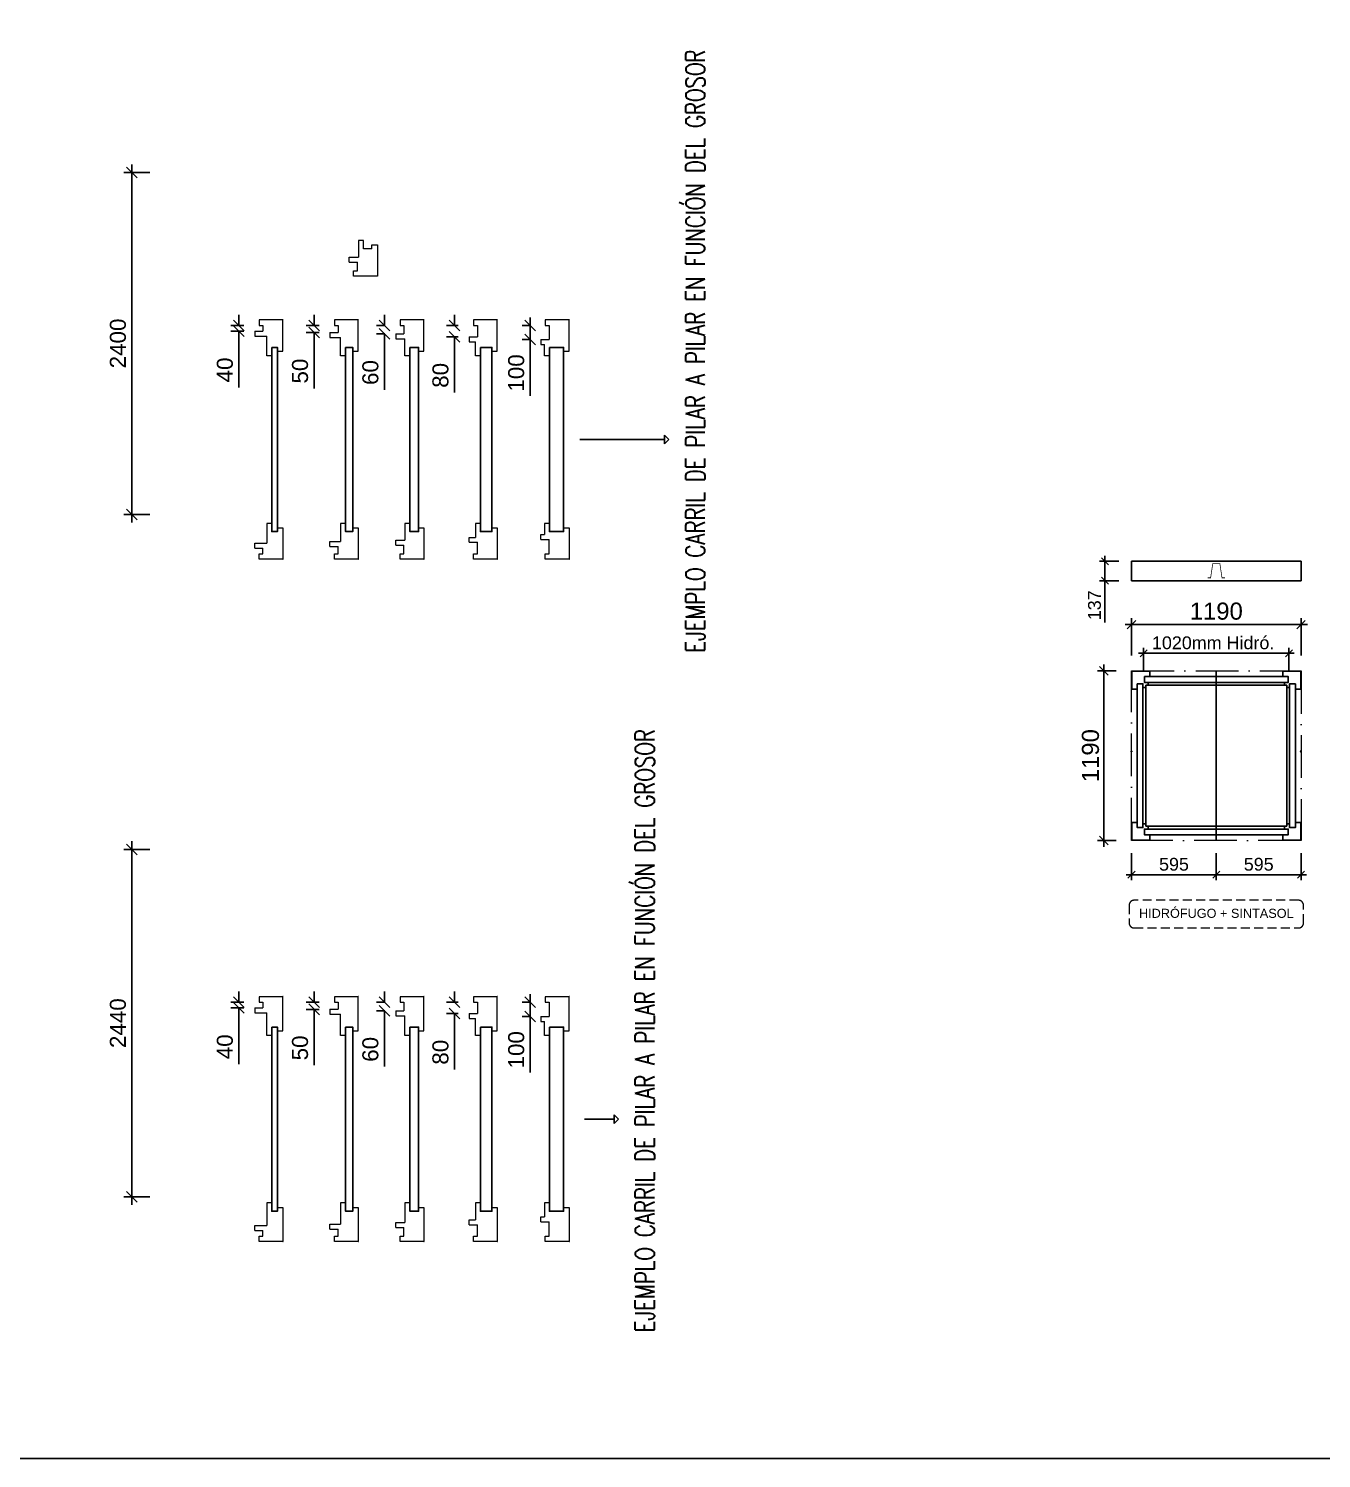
# Model space of a CAD drawing. Header units: millimetres. Extents: x 367645 to 474957, y -134457 to -104992.
# Drawn here: x 384548 to 393627, y -120970 to -110931 of the extents above; entities that cross this region are included whole.
import ezdxf

# ---------------------------------------------------------------- set-up
doc = ezdxf.new("R2010")
doc.units = ezdxf.units.MM
doc.header["$LTSCALE"] = 25
doc.header["$PDMODE"] = 35
doc.header["$PDSIZE"] = 5
for name, pattern in [('ACAD_ISO10W100', [18, 12, -3, 0, -3]), ('TRAZO_Y_PUNTO', [1, 0.5, -0.25, 0, -0.25]), ('TRAZOS2', [0.375, 0.25, -0.125])]:
    doc.linetypes.add(name, pattern=pattern)
for name, color, linetype in [('ALZ-CER-DIB', 8, 'Continuous'), ('CARRIL', 3, 'Continuous'), ('Ejes', 4, 'Continuous'), ('Estructura LF', 8, 'Continuous'), ('PL-CER-DIB', 3, 'Continuous'), ('PL-EST-BA-EJE', 8, 'TRAZO_Y_PUNTO'), ('PL-PIL-DIB', 2, 'Continuous'), ('TEXTO', 2, 'Continuous')]:
    doc.layers.add(name, color=color, linetype=linetype)
for name, color, linetype, lineweight in [('Cotas', 1, 'Continuous', 13), ('PL-LIM-CASETA', 8, 'ACAD_ISO10W100', 9), ('PL-PILARES', 2, 'Continuous', 18)]:
    doc.layers.add(name, color=color, linetype=linetype, lineweight=lineweight)
doc.styles.add('ARIAL', font='arial.ttf')
doc.styles.add('ROMANS', font='romans.shx', dxfattribs={"width": 0.75})
doc.styles.get("Standard").update_dxf_attribs({"font": 'arial.ttf'})
doc.dimstyles.new('PMP-T-50', dxfattribs={"dimscale": 50, "dimtxt": 1.8, "dimasz": 1, "dimexe": 0.75, "dimexo": 1.8, "dimgap": 0.54, "dimtad": 1, "dimdec": 0, "dimzin": 0, "dimdsep": 46, "dimtxsty": 'ROMANS', "dimblk1": 'OBLIQUE', "dimblk2": 'OBLIQUE', "dimsah": 1, "dimcen": 1, "dimdle": 0.75, "dimadec": 0, "dimazin": 0, "dimtfac": 1, "dimtdec": 0, "dimtofl": 0, "dimtmove": 0, "dimatfit": 3, "dimldrblk": 'OBLIQUE', "dimfxl": 1, "dimtolj": 1, "dimtzin": 0, "dimarcsym": 0})
doc.dimstyles.new('PMP-T-60', dxfattribs={"dimscale": 60, "dimtxt": 1.8, "dimasz": 1, "dimexe": 0.75, "dimexo": 1.8, "dimgap": 0.54, "dimtad": 1, "dimdec": 0, "dimzin": 0, "dimdsep": 46, "dimtxsty": 'ROMANS', "dimblk1": 'OBLIQUE', "dimblk2": 'OBLIQUE', "dimsah": 1, "dimcen": 1, "dimdle": 0.75, "dimadec": 0, "dimazin": 0, "dimtfac": 1, "dimtdec": 0, "dimtofl": 0, "dimtmove": 0, "dimatfit": 3, "dimldrblk": 'OBLIQUE', "dimfxl": 1, "dimtolj": 1, "dimtzin": 0, "dimarcsym": 0})
doc.dimstyles.new('PMP-T-75', dxfattribs={"dimscale": 75, "dimtxt": 1.8, "dimasz": 1, "dimexe": 0.75, "dimexo": 1.8, "dimgap": 0.54, "dimtad": 1, "dimdec": 0, "dimzin": 0, "dimdsep": 46, "dimtxsty": 'ROMANS', "dimblk1": 'OBLIQUE', "dimblk2": 'OBLIQUE', "dimsah": 1, "dimcen": 1, "dimdle": 0.75, "dimadec": 0, "dimazin": 0, "dimtfac": 1, "dimtdec": 0, "dimtofl": 0, "dimtmove": 0, "dimatfit": 3, "dimldrblk": 'OBLIQUE', "dimfxl": 1, "dimtolj": 1, "dimtzin": 0, "dimarcsym": 0})

# ---------------------------------------------------------------- blocks, each defined once
blk = doc.blocks.new('_OBLIQUE')
at = {"color": 0, "linetype": 'ByBlock'}
blk.add_line((-0.5, -0.5), (0.5, 0.5), dxfattribs=at)
blk = doc.blocks.new('*D195')
at = {"color": 0, "lineweight": -2, "transparency": 16777216}
for p, q in [((385274, -111886), (385274, -114398)), ((385400, -111942), (385217, -111942)), ((385400, -114342), (385217, -114342))]:
    blk.add_line(p, q, dxfattribs=at)
at = {"layer": 'Defpoints', "color": 0, "transparency": 16777216}
for p in [(385535, -111942), (385274, -114342), (385535, -114342)]:
    blk.add_point(p, dxfattribs=at)
at = {"color": 0, "lineweight": -2, "transparency": 16777216, "xscale": 75, "yscale": 75, "zscale": 75}
for p, rotation in [((385274, -111942), 90), ((385274, -114342), 270)]:
    blk.add_blockref('_OBLIQUE', p, dxfattribs=dict(at, rotation=rotation))
at = {"color": 0, "transparency": 16777216, "insert": (385176, -113142), "char_height": 112.5, "attachment_point": 5, "rotation": 90, "style": 'ARIAL'}
blk.add_mtext('\\A1;2400', dxfattribs=at)
blk = doc.blocks.new('*D196')
at = {"color": 0, "lineweight": -2, "transparency": 16777216}
for p, q in [((385274, -116637), (385274, -119190)), ((385400, -116694), (385217, -116694)), ((385400, -119134), (385217, -119134))]:
    blk.add_line(p, q, dxfattribs=at)
at = {"layer": 'Defpoints', "color": 0, "transparency": 16777216}
for p in [(385535, -116694), (385274, -119134), (385535, -119134)]:
    blk.add_point(p, dxfattribs=at)
at = {"color": 0, "lineweight": -2, "transparency": 16777216, "xscale": 75, "yscale": 75, "zscale": 75}
for p, rotation in [((385274, -116694), 90), ((385274, -119134), 270)]:
    blk.add_blockref('_OBLIQUE', p, dxfattribs=dict(at, rotation=rotation))
at = {"color": 0, "transparency": 16777216, "insert": (385176, -117914), "char_height": 112.5, "attachment_point": 5, "rotation": 90, "style": 'ARIAL'}
blk.add_mtext('\\A1;2440', dxfattribs=at)
blk = doc.blocks.new('PL - pilar 2400')
at = {"layer": 'PL-PILARES'}
for p, q in [((0, 0), (-2, 0)), ((-200, -80), (-142, -80)), ((-200, -80), (-200, -115)), ((-169, -2), (-169, -40)), ((-2, -2), (-169, -2)), ((-169, -40), (-142, -40)), ((-142, -40), (-142, -80)), ((-2, -222), (-2, -2)), ((-200, -115), (-115, -115)), ((-115, -253), (-115, -115)), ((-40, -195), (-80, -195)), ((-80, -195), (-80, -253)), ((-40, -195), (-40, -222)), ((-80, -253), (-115, -253))]:
    blk.add_line(p, q, dxfattribs=at)
blk.add_lwpolyline([(-40, -222), (-2, -222)], dxfattribs=at)
blk = doc.blocks.new('PL - pilar 2440')
at = {"layer": 'PL-PILARES'}
for p, q in [((0, 0), (-2, 0)), ((-200, -80), (-142, -80)), ((-200, -80), (-200, -115)), ((-169, -2), (-169, -40)), ((-2, -2), (-169, -2)), ((-169, -40), (-142, -40)), ((-142, -40), (-142, -80)), ((-2, -242), (-2, -2)), ((-200, -115), (-115, -115)), ((-115, -273), (-115, -115)), ((-80, -273), (-115, -273)), ((-40, -215), (-80, -215)), ((-80, -215), (-80, -273)), ((-40, -215), (-40, -242))]:
    blk.add_line(p, q, dxfattribs=at)
blk.add_lwpolyline([(-40, -242), (-2, -242)], dxfattribs=at)
blk = doc.blocks.new('*D197')
at = {"color": 0, "lineweight": -2, "transparency": 16777216}
for p, q in [((386025, -117767), (386025, -117692)), ((386059, -117767), (385968, -117767)), ((386059, -117807), (385968, -117807)), ((386025, -117807), (386025, -118203))]:
    blk.add_line(p, q, dxfattribs=at)
at = {"layer": 'Defpoints', "color": 0, "transparency": 16777216}
for p in [(386025, -117807), (386194, -117767), (386194, -117807)]:
    blk.add_point(p, dxfattribs=at)
at = {"color": 0, "lineweight": -2, "transparency": 16777216, "xscale": 75, "yscale": 75, "zscale": 75}
for p, rotation in [((386025, -117767), 270), ((386025, -117807), 90)]:
    blk.add_blockref('_OBLIQUE', p, dxfattribs=dict(at, rotation=rotation))
at = {"color": 0, "transparency": 16777216, "insert": (385927, -118080), "char_height": 112.5, "attachment_point": 5, "rotation": 90, "style": 'ARIAL'}
blk.add_mtext('\\A1;40', dxfattribs=at)
blk = doc.blocks.new('*D198')
at = {"color": 0, "lineweight": -2, "transparency": 16777216}
for p, q in [((387047, -117767), (387047, -117692)), ((387050, -117767), (386991, -117767)), ((387050, -117827), (386991, -117827)), ((387047, -117827), (387047, -118219))]:
    blk.add_line(p, q, dxfattribs=at)
at = {"layer": 'Defpoints', "color": 0, "transparency": 16777216}
for p in [(387047, -117827), (387185, -117767), (387185, -117827)]:
    blk.add_point(p, dxfattribs=at)
at = {"color": 0, "lineweight": -2, "transparency": 16777216, "xscale": 75, "yscale": 75, "zscale": 75}
for p, rotation in [((387047, -117767), 270), ((387047, -117827), 90)]:
    blk.add_blockref('_OBLIQUE', p, dxfattribs=dict(at, rotation=rotation))
at = {"color": 0, "transparency": 16777216, "insert": (386949, -118098), "char_height": 112.5, "attachment_point": 5, "rotation": 90, "style": 'ARIAL'}
blk.add_mtext('\\A1;60', dxfattribs=at)
blk = doc.blocks.new('*D199')
at = {"color": 0, "lineweight": -2, "transparency": 16777216}
for p, q in [((387539, -117767), (387539, -117692)), ((387565, -117767), (387483, -117767)), ((387565, -117847), (387483, -117847)), ((387539, -117847), (387539, -118239))]:
    blk.add_line(p, q, dxfattribs=at)
at = {"layer": 'Defpoints', "color": 0, "transparency": 16777216}
for p in [(387539, -117847), (387700, -117767), (387700, -117847)]:
    blk.add_point(p, dxfattribs=at)
at = {"color": 0, "lineweight": -2, "transparency": 16777216, "xscale": 75, "yscale": 75, "zscale": 75}
for p, rotation in [((387539, -117767), 270), ((387539, -117847), 90)]:
    blk.add_blockref('_OBLIQUE', p, dxfattribs=dict(at, rotation=rotation))
at = {"color": 0, "transparency": 16777216, "insert": (387441, -118118), "char_height": 112.5, "attachment_point": 5, "rotation": 90, "style": 'ARIAL'}
blk.add_mtext('\\A1;80', dxfattribs=at)
blk = doc.blocks.new('*D200')
at = {"color": 0, "lineweight": -2, "transparency": 16777216}
for p, q in [((388071, -117710), (388071, -117867)), ((388069, -117767), (388014, -117767)), ((388069, -117867), (388014, -117867)), ((388071, -117867), (388071, -118260))]:
    blk.add_line(p, q, dxfattribs=at)
at = {"layer": 'Defpoints', "color": 0, "transparency": 16777216}
for p in [(388204, -117767), (388071, -117867), (388204, -117867)]:
    blk.add_point(p, dxfattribs=at)
at = {"color": 0, "lineweight": -2, "transparency": 16777216, "xscale": 75, "yscale": 75, "zscale": 75}
for p, rotation in [((388071, -117767), 90), ((388071, -117867), 270)]:
    blk.add_blockref('_OBLIQUE', p, dxfattribs=dict(at, rotation=rotation))
at = {"color": 0, "transparency": 16777216, "insert": (387973, -118101), "char_height": 112.5, "attachment_point": 5, "rotation": 90, "style": 'ARIAL'}
blk.add_mtext('\\A1;100', dxfattribs=at)
blk = doc.blocks.new('*D201')
at = {"color": 0, "lineweight": -2, "transparency": 16777216}
for p, q in [((386059, -113015), (385968, -113015)), ((386025, -113015), (386025, -112940)), ((386059, -113055), (385968, -113055)), ((386025, -113055), (386025, -113451))]:
    blk.add_line(p, q, dxfattribs=at)
at = {"layer": 'Defpoints', "color": 0, "transparency": 16777216}
for p in [(386194, -113015), (386025, -113055), (386194, -113055)]:
    blk.add_point(p, dxfattribs=at)
at = {"color": 0, "lineweight": -2, "transparency": 16777216, "xscale": 75, "yscale": 75, "zscale": 75}
for p, rotation in [((386025, -113015), 270), ((386025, -113055), 90)]:
    blk.add_blockref('_OBLIQUE', p, dxfattribs=dict(at, rotation=rotation))
at = {"color": 0, "transparency": 16777216, "insert": (385927, -113328), "char_height": 112.5, "attachment_point": 5, "rotation": 90, "style": 'ARIAL'}
blk.add_mtext('\\A1;40', dxfattribs=at)
blk = doc.blocks.new('*D202')
at = {"color": 0, "lineweight": -2, "transparency": 16777216}
for p, q in [((387050, -113015), (386991, -113015)), ((387047, -113015), (387047, -112940)), ((387050, -113075), (386991, -113075)), ((387047, -113075), (387047, -113468))]:
    blk.add_line(p, q, dxfattribs=at)
at = {"layer": 'Defpoints', "color": 0, "transparency": 16777216}
for p in [(387185, -113015), (387047, -113075), (387185, -113075)]:
    blk.add_point(p, dxfattribs=at)
at = {"color": 0, "lineweight": -2, "transparency": 16777216, "xscale": 75, "yscale": 75, "zscale": 75}
for p, rotation in [((387047, -113015), 270), ((387047, -113075), 90)]:
    blk.add_blockref('_OBLIQUE', p, dxfattribs=dict(at, rotation=rotation))
at = {"color": 0, "transparency": 16777216, "insert": (386949, -113346), "char_height": 112.5, "attachment_point": 5, "rotation": 90, "style": 'ARIAL'}
blk.add_mtext('\\A1;60', dxfattribs=at)
blk = doc.blocks.new('*D203')
at = {"color": 0, "lineweight": -2, "transparency": 16777216}
for p, q in [((387565, -113015), (387483, -113015)), ((387539, -113015), (387539, -112940)), ((387565, -113095), (387483, -113095)), ((387539, -113095), (387539, -113487))]:
    blk.add_line(p, q, dxfattribs=at)
at = {"layer": 'Defpoints', "color": 0, "transparency": 16777216}
for p in [(387700, -113015), (387539, -113095), (387700, -113095)]:
    blk.add_point(p, dxfattribs=at)
at = {"color": 0, "lineweight": -2, "transparency": 16777216, "xscale": 75, "yscale": 75, "zscale": 75}
for p, rotation in [((387539, -113015), 270), ((387539, -113095), 90)]:
    blk.add_blockref('_OBLIQUE', p, dxfattribs=dict(at, rotation=rotation))
at = {"color": 0, "transparency": 16777216, "insert": (387441, -113366), "char_height": 112.5, "attachment_point": 5, "rotation": 90, "style": 'ARIAL'}
blk.add_mtext('\\A1;80', dxfattribs=at)
blk = doc.blocks.new('*D204')
at = {"color": 0, "lineweight": -2, "transparency": 16777216}
for p, q in [((388069, -113015), (388014, -113015)), ((388071, -112959), (388071, -113115)), ((388069, -113115), (388014, -113115)), ((388071, -113115), (388071, -113509))]:
    blk.add_line(p, q, dxfattribs=at)
at = {"layer": 'Defpoints', "color": 0, "transparency": 16777216}
for p in [(388204, -113015), (388071, -113115), (388204, -113115)]:
    blk.add_point(p, dxfattribs=at)
at = {"color": 0, "lineweight": -2, "transparency": 16777216, "xscale": 75, "yscale": 75, "zscale": 75}
for p, rotation in [((388071, -113015), 90), ((388071, -113115), 270)]:
    blk.add_blockref('_OBLIQUE', p, dxfattribs=dict(at, rotation=rotation))
at = {"color": 0, "transparency": 16777216, "insert": (387973, -113349), "char_height": 112.5, "attachment_point": 5, "rotation": 90, "style": 'ARIAL'}
blk.add_mtext('\\A1;100', dxfattribs=at)
blk = doc.blocks.new('PILAR PANEL 60 ANCHO 2400')
at = {"layer": 'PL-PILARES'}
for p, q in [((0, 0), (-2, 0)), ((-200, -100), (-142, -100)), ((-200, -100), (-200, -135)), ((-169, -2), (-169, -40)), ((-2, -2), (-169, -2)), ((-169, -40), (-142, -40)), ((-142, -40), (-142, -100)), ((-2, -222), (-2, -2)), ((-200, -135), (-135, -135)), ((-135, -253), (-135, -135)), ((-40, -195), (-100, -195)), ((-100, -195), (-100, -253)), ((-40, -195), (-40, -222)), ((-100, -253), (-135, -253))]:
    blk.add_line(p, q, dxfattribs=at)
blk.add_lwpolyline([(-40, -222), (-2, -222)], dxfattribs=at)
blk = doc.blocks.new('PILAR PANEL 100 ANCHO 2400')
at = {"layer": 'PL-PILARES'}
for p, q in [((0, 0), (-2, 0)), ((-169, -2), (-169, -40)), ((-2, -2), (-169, -2)), ((-169, -40), (-142, -40)), ((-142, -40), (-142, -140)), ((-2, -222), (-2, -2)), ((-200, -140), (-142, -140)), ((-200, -140), (-200, -175)), ((-200, -175), (-175, -175)), ((-175, -253), (-175, -175)), ((-40, -195), (-140, -195)), ((-140, -195), (-140, -253)), ((-40, -195), (-40, -222)), ((-140, -253), (-175, -253))]:
    blk.add_line(p, q, dxfattribs=at)
blk.add_lwpolyline([(-40, -222), (-2, -222)], dxfattribs=at)
blk = doc.blocks.new('PILAR PANEL 80 ANCHO 2400')
at = {"layer": 'PL-PILARES'}
for p, q in [((0, 0), (-2, 0)), ((-169, -2), (-169, -40)), ((-2, -2), (-169, -2)), ((-169, -40), (-142, -40)), ((-142, -40), (-142, -120)), ((-2, -222), (-2, -2)), ((-200, -120), (-142, -120)), ((-200, -120), (-200, -155)), ((-200, -155), (-155, -155)), ((-155, -253), (-155, -155)), ((-40, -195), (-120, -195)), ((-120, -195), (-120, -253)), ((-40, -195), (-40, -222)), ((-120, -253), (-155, -253))]:
    blk.add_line(p, q, dxfattribs=at)
blk.add_lwpolyline([(-40, -222), (-2, -222)], dxfattribs=at)
blk = doc.blocks.new('PILAR PANEL 60 ANCHO 2440')
at = {"layer": 'PL-PILARES'}
for p, q in [((0, 0), (-2, 0)), ((-200, -100), (-142, -100)), ((-200, -100), (-200, -135)), ((-169, -2), (-169, -40)), ((-2, -2), (-169, -2)), ((-169, -40), (-142, -40)), ((-142, -40), (-142, -100)), ((-2, -242), (-2, -2)), ((-200, -135), (-135, -135)), ((-135, -273), (-135, -135)), ((-100, -273), (-135, -273)), ((-40, -215), (-100, -215)), ((-100, -215), (-100, -273)), ((-40, -215), (-40, -242))]:
    blk.add_line(p, q, dxfattribs=at)
blk.add_lwpolyline([(-40, -242), (-2, -242)], dxfattribs=at)
blk = doc.blocks.new('PILAR PANEL 80 ANCHO 2440')
at = {"layer": 'PL-PILARES'}
for p, q in [((0, 0), (-2, 0)), ((-169, -2), (-169, -40)), ((-2, -2), (-169, -2)), ((-169, -40), (-142, -40)), ((-142, -40), (-142, -120)), ((-2, -242), (-2, -2)), ((-200, -120), (-142, -120)), ((-200, -120), (-200, -155)), ((-200, -155), (-155, -155)), ((-155, -273), (-155, -155)), ((-120, -273), (-155, -273)), ((-40, -215), (-120, -215)), ((-120, -215), (-120, -273)), ((-40, -215), (-40, -242))]:
    blk.add_line(p, q, dxfattribs=at)
blk.add_lwpolyline([(-40, -242), (-2, -242)], dxfattribs=at)
blk = doc.blocks.new('PILAR PANEL 100 ANCHO 2440')
at = {"layer": 'PL-PILARES'}
for p, q in [((0, 0), (-2, 0)), ((-169, -2), (-169, -40)), ((-2, -2), (-169, -2)), ((-169, -40), (-142, -40)), ((-142, -40), (-142, -140)), ((-2, -242), (-2, -2)), ((-200, -140), (-142, -140)), ((-200, -140), (-200, -175)), ((-200, -175), (-175, -175)), ((-175, -273), (-175, -175)), ((-140, -273), (-175, -273)), ((-40, -215), (-140, -215)), ((-140, -215), (-140, -273)), ((-40, -215), (-40, -242))]:
    blk.add_line(p, q, dxfattribs=at)
blk.add_lwpolyline([(-40, -242), (-2, -242)], dxfattribs=at)
blk = doc.blocks.new('*D249')
at = {"color": 0, "lineweight": -2, "transparency": 16777216}
for p, q in [((386553, -117767), (386553, -117692)), ((386588, -117767), (386497, -117767)), ((386588, -117817), (386497, -117817)), ((386553, -117817), (386553, -118208))]:
    blk.add_line(p, q, dxfattribs=at)
at = {"layer": 'Defpoints', "color": 0, "transparency": 16777216}
for p in [(386553, -117817), (386723, -117767), (386723, -117817)]:
    blk.add_point(p, dxfattribs=at)
at = {"color": 0, "lineweight": -2, "transparency": 16777216, "xscale": 75, "yscale": 75, "zscale": 75}
for p, rotation in [((386553, -117767), 270), ((386553, -117817), 90)]:
    blk.add_blockref('_OBLIQUE', p, dxfattribs=dict(at, rotation=rotation))
at = {"color": 0, "transparency": 16777216, "insert": (386455, -118088), "char_height": 112.5, "attachment_point": 5, "rotation": 90, "style": 'ARIAL'}
blk.add_mtext('\\A1;50', dxfattribs=at)
blk = doc.blocks.new('*D250')
at = {"color": 0, "lineweight": -2, "transparency": 16777216}
for p, q in [((386588, -113015), (386497, -113015)), ((386553, -113015), (386553, -112940)), ((386588, -113065), (386497, -113065)), ((386553, -113065), (386553, -113457))]:
    blk.add_line(p, q, dxfattribs=at)
at = {"layer": 'Defpoints', "color": 0, "transparency": 16777216}
for p in [(386723, -113015), (386553, -113065), (386723, -113065)]:
    blk.add_point(p, dxfattribs=at)
at = {"color": 0, "lineweight": -2, "transparency": 16777216, "xscale": 75, "yscale": 75, "zscale": 75}
for p, rotation in [((386553, -113015), 270), ((386553, -113065), 90)]:
    blk.add_blockref('_OBLIQUE', p, dxfattribs=dict(at, rotation=rotation))
at = {"color": 0, "transparency": 16777216, "insert": (386455, -113336), "char_height": 112.5, "attachment_point": 5, "rotation": 90, "style": 'ARIAL'}
blk.add_mtext('\\A1;50', dxfattribs=at)
blk = doc.blocks.new('PILAR PANEL 50 ANCHO 2400')
at = {"layer": 'PL-PILARES'}
for p, q in [((0, 0), (-2, 0)), ((-200, -90), (-142, -90)), ((-200, -90), (-200, -125)), ((-169, -2), (-169, -40)), ((-2, -2), (-169, -2)), ((-169, -40), (-142, -40)), ((-142, -40), (-142, -90)), ((-2, -222), (-2, -2)), ((-200, -125), (-125, -125)), ((-125, -253), (-125, -125)), ((-40, -195), (-90, -195)), ((-90, -195), (-90, -253)), ((-40, -195), (-40, -222)), ((-90, -253), (-125, -253))]:
    blk.add_line(p, q, dxfattribs=at)
blk.add_lwpolyline([(-40, -222), (-2, -222)], dxfattribs=at)
blk = doc.blocks.new('PILAR PANEL 50 ANCHO 2440')
at = {"layer": 'PL-PILARES'}
for p, q in [((0, 0), (-2, 0)), ((-200, -90), (-142, -90)), ((-200, -90), (-200, -125)), ((-169, -2), (-169, -40)), ((-2, -2), (-169, -2)), ((-169, -40), (-142, -40)), ((-142, -40), (-142, -90)), ((-2, -242), (-2, -2)), ((-200, -125), (-125, -125)), ((-125, -273), (-125, -125)), ((-90, -273), (-125, -273)), ((-40, -215), (-90, -215)), ((-90, -215), (-90, -273)), ((-40, -215), (-40, -242))]:
    blk.add_line(p, q, dxfattribs=at)
blk.add_lwpolyline([(-40, -242), (-2, -242)], dxfattribs=at)
blk = doc.blocks.new('*D367')
at = {"layer": 'Cotas', "color": 0, "lineweight": -2, "transparency": 16777216}
for p, q in [((392342, -115317), (393437, -115317)), ((392379, -115441), (392379, -115279)), ((393399, -115441), (393399, -115279))]:
    blk.add_line(p, q, dxfattribs=at)
at = {"layer": 'Defpoints', "color": 0, "transparency": 16777216}
for p in [(393399, -115317), (392379, -115531, 14395), (393399, -115531, 14395)]:
    blk.add_point(p, dxfattribs=at)
at = {"layer": 'Cotas', "color": 0, "lineweight": -2, "transparency": 16777216, "xscale": 50, "yscale": 50, "zscale": 50, "rotation": 180}
blk.add_blockref('_OBLIQUE', (392379, -115317), dxfattribs=at)
at = {"layer": 'Cotas', "color": 0, "lineweight": -2, "transparency": 16777216, "xscale": 50, "yscale": 50, "zscale": 50}
blk.add_blockref('_OBLIQUE', (393399, -115317), dxfattribs=at)
at = {"layer": 'Cotas', "color": 0, "transparency": 16777216, "insert": (392867, -115244), "char_height": 90, "attachment_point": 5, "style": 'ARIAL'}
blk.add_mtext('\\A1;1020mm Hidró.', dxfattribs=at)
blk = doc.blocks.new('*D368')
at = {"layer": 'Cotas', "color": 0, "lineweight": -2, "transparency": 16777216}
for p, q in [((392294, -116721), (392294, -116910)), ((392889, -116721), (392889, -116910)), ((392257, -116872), (392927, -116872))]:
    blk.add_line(p, q, dxfattribs=at)
at = {"layer": 'Defpoints', "color": 0, "transparency": 16777216}
for p in [(392294, -116631, 14395), (392889, -116631, 14395), (392889, -116872)]:
    blk.add_point(p, dxfattribs=at)
at = {"layer": 'Cotas', "color": 0, "lineweight": -2, "transparency": 16777216, "xscale": 50, "yscale": 50, "zscale": 50, "rotation": 180}
blk.add_blockref('_OBLIQUE', (392294, -116872), dxfattribs=at)
at = {"layer": 'Cotas', "color": 0, "lineweight": -2, "transparency": 16777216, "xscale": 50, "yscale": 50, "zscale": 50}
blk.add_blockref('_OBLIQUE', (392889, -116872), dxfattribs=at)
at = {"layer": 'Cotas', "color": 0, "transparency": 16777216, "insert": (392592, -116799), "char_height": 90, "attachment_point": 5, "style": 'ARIAL'}
blk.add_mtext('\\A1;595', dxfattribs=at)
blk = doc.blocks.new('*D369')
at = {"layer": 'Cotas', "color": 0, "lineweight": -2, "transparency": 16777216}
for p, q in [((392889, -116721), (392889, -116910)), ((393484, -116721), (393484, -116910)), ((392852, -116872), (393522, -116872))]:
    blk.add_line(p, q, dxfattribs=at)
at = {"layer": 'Defpoints', "color": 0, "transparency": 16777216}
for p in [(392889, -116631, 14395), (393484, -116631, 14395), (393484, -116872)]:
    blk.add_point(p, dxfattribs=at)
at = {"layer": 'Cotas', "color": 0, "lineweight": -2, "transparency": 16777216, "xscale": 50, "yscale": 50, "zscale": 50, "rotation": 180}
blk.add_blockref('_OBLIQUE', (392889, -116872), dxfattribs=at)
at = {"layer": 'Cotas', "color": 0, "lineweight": -2, "transparency": 16777216, "xscale": 50, "yscale": 50, "zscale": 50}
blk.add_blockref('_OBLIQUE', (393484, -116872), dxfattribs=at)
at = {"layer": 'Cotas', "color": 0, "transparency": 16777216, "insert": (393187, -116799), "char_height": 90, "attachment_point": 5, "style": 'ARIAL'}
blk.add_mtext('\\A1;595', dxfattribs=at)
blk = doc.blocks.new('*D370')
at = {"layer": 'Cotas', "color": 0, "lineweight": -2, "transparency": 16777216}
for p, q in [((392107, -114633), (392107, -114808)), ((392204, -114671), (392070, -114671)), ((392204, -114808), (392070, -114808)), ((392107, -114808), (392107, -115102))]:
    blk.add_line(p, q, dxfattribs=at)
at = {"layer": 'Defpoints', "color": 0, "transparency": 16777216}
for p in [(392294, -114671, 0), (392107, -114808), (392294, -114808, 0)]:
    blk.add_point(p, dxfattribs=at)
at = {"layer": 'Cotas', "color": 0, "lineweight": -2, "transparency": 16777216, "xscale": 50, "yscale": 50, "zscale": 50}
for p, rotation in [((392107, -114671), 90), ((392107, -114808), 270)]:
    blk.add_blockref('_OBLIQUE', p, dxfattribs=dict(at, rotation=rotation))
at = {"layer": 'Cotas', "color": 0, "transparency": 16777216, "insert": (392034, -114980), "char_height": 90, "attachment_point": 5, "rotation": 90, "style": 'ARIAL'}
blk.add_mtext('\\A1;137', dxfattribs=at)
blk = doc.blocks.new('*D371')
at = {"layer": 'Cotas', "color": 0, "lineweight": -2, "transparency": 16777216}
for p, q in [((392249, -115116), (393529, -115116)), ((392294, -115333), (392294, -115071)), ((393484, -115333), (393484, -115071))]:
    blk.add_line(p, q, dxfattribs=at)
at = {"layer": 'Defpoints', "color": 0, "transparency": 16777216}
for p in [(393484, -115116), (392294, -115441, 0), (393484, -115441, 0)]:
    blk.add_point(p, dxfattribs=at)
at = {"layer": 'Cotas', "color": 0, "lineweight": -2, "transparency": 16777216, "xscale": 60, "yscale": 60, "zscale": 60, "rotation": 180}
blk.add_blockref('_OBLIQUE', (392294, -115116), dxfattribs=at)
at = {"layer": 'Cotas', "color": 0, "lineweight": -2, "transparency": 16777216, "xscale": 60, "yscale": 60, "zscale": 60}
blk.add_blockref('_OBLIQUE', (393484, -115116), dxfattribs=at)
at = {"layer": 'Cotas', "color": 0, "transparency": 16777216, "insert": (392889, -115022), "char_height": 120, "attachment_point": 5, "style": 'ARIAL'}
blk.add_mtext('\\A1;1190', dxfattribs=at)
blk = doc.blocks.new('*D372')
at = {"layer": 'Cotas', "color": 0, "lineweight": -2, "transparency": 16777216}
for p, q in [((392186, -115441), (392055, -115441)), ((392100, -116676), (392100, -115396)), ((392186, -116631), (392055, -116631))]:
    blk.add_line(p, q, dxfattribs=at)
at = {"layer": 'Defpoints', "color": 0, "transparency": 16777216}
for p in [(392100, -115441), (392294, -115441, 0), (392294, -116631, 0)]:
    blk.add_point(p, dxfattribs=at)
at = {"layer": 'Cotas', "color": 0, "lineweight": -2, "transparency": 16777216, "xscale": 60, "yscale": 60, "zscale": 60}
for p, rotation in [((392100, -115441), 90), ((392100, -116631), 270)]:
    blk.add_blockref('_OBLIQUE', p, dxfattribs=dict(at, rotation=rotation))
at = {"layer": 'Cotas', "color": 0, "transparency": 16777216, "insert": (392006, -116036), "char_height": 120, "attachment_point": 5, "rotation": 90, "style": 'ARIAL'}
blk.add_mtext('\\A1;1190', dxfattribs=at)

msp = doc.modelspace()

# ---------------------------------------------------------------- linework, layer by layer
msp.add_lwpolyline([(367644.525, -104992.242), (402208.715, -104992.242), (402208.715, -120969.827), (367644.525, -120969.827)], close=True)
at = {"layer": 'ALZ-CER-DIB', "const_width": 5, "elevation": 0}
msp.add_lwpolyline([(392829.267, -114787.581), (392849.267, -114787.581), (392864.267, -114687.581), (392914.267, -114687.581), (392929.267, -114787.581), (392949.267, -114787.581)], dxfattribs=at)
at = {"layer": 'CARRIL'}
for p, q in [((388419.282, -113816.66), (389013.904, -113816.66)), ((389013.904, -113816.66), (389013.904, -113786.024)), ((389013.904, -113786.024), (389044.54, -113816.66)), ((389044.54, -113816.66), (389013.904, -113847.295)), ((389013.904, -113847.295), (389013.904, -113816.66)), ((388451.671, -118588.131), (388659.678, -118588.131)), ((388659.678, -118588.131), (388659.678, -118557.496)), ((388659.678, -118557.496), (388690.313, -118588.131)), ((388690.313, -118588.131), (388659.678, -118618.766)), ((388659.678, -118618.766), (388659.678, -118588.131))]:
    msp.add_line(p, q, dxfattribs=at)
for points in [[(386256.112, -113170.155), (386296.112, -113170.155), (386296.112, -114463.164), (386256.112, -114463.164)], [(386774.77, -113170.155), (386824.77, -113170.155), (386824.77, -114463.164), (386774.77, -114463.164)], [(387226.525, -113170.155), (387286.525, -113170.155), (387286.525, -114463.164), (387226.525, -114463.164)], [(387721.859, -113170.155), (387801.859, -113170.155), (387801.859, -114463.164), (387721.859, -114463.164)], [(388205.741, -113170.155), (388305.741, -113170.155), (388305.741, -114463.164), (388205.741, -114463.164)], [(386256.112, -117941.626), (386296.112, -117941.626), (386296.112, -119234.636), (386256.112, -119234.636)], [(386774.77, -117941.626), (386824.77, -117941.626), (386824.77, -119234.636), (386774.77, -119234.636)], [(387226.525, -117941.626), (387286.525, -117941.626), (387286.525, -119234.636), (387226.525, -119234.636)], [(387721.859, -117941.626), (387801.859, -117941.626), (387801.859, -119234.636), (387721.859, -119234.636)], [(388205.741, -117941.626), (388305.741, -117941.626), (388305.741, -119234.636), (388205.741, -119234.636)]]:
    msp.add_lwpolyline(points, close=True, dxfattribs=at)
at = {"layer": 'Cotas', "linetype": 'TRAZOS2', "ltscale": 10, "transparency": 33554559, "elevation": -14394.59}
msp.add_lwpolyline([(392312.116, -117051.193, 0.414213562), (392276.699, -117086.61), (392276.699, -117210.17, 0.414213562), (392312.116, -117245.587), (393466.418, -117245.587, 0.414213562), (393501.835, -117210.17), (393501.835, -117086.61, 0.414213562), (393466.418, -117051.193)], format="xyb", close=True, dxfattribs=at)
at = {"layer": 'Ejes', "elevation": 0}
msp.add_lwpolyline([(392889.267, -115441.167), (392889.267, -116631.167)], dxfattribs=at)
at = {"layer": 'Estructura LF'}
for p, q in [((393367.267, -115541.167, 0), (392411.267, -115541.167)), ((392394.267, -115558.167), (392394.267, -116514.167)), ((393384.267, -116514.167, 0), (393384.267, -115558.167, 0)), ((392411.267, -116531.167), (393367.267, -116531.167, 0)), ((393367.267, -116531.167, 0), (392411.267, -116531.167))]:
    msp.add_line(p, q, dxfattribs=at)
at = {"layer": 'Estructura LF', "elevation": 0}
for points in [[(392334.267, -115531.167), (392334.267, -116541.167), (392374.267, -116541.167), (392374.267, -115531.167)], [(392384.267, -115481.167), (393394.267, -115481.167), (393394.267, -115521.167), (392384.267, -115521.167)], [(393444.267, -115531.167), (393444.267, -116541.167), (393404.267, -116541.167), (393404.267, -115531.167)], [(393394.267, -116551.167), (392384.267, -116551.167), (392384.267, -116591.167), (393394.267, -116591.167)], [(392384.267, -116591.167), (393394.267, -116591.167), (393394.267, -116551.167), (392384.267, -116551.167)]]:
    msp.add_lwpolyline(points, close=True, dxfattribs=at)
at = {"layer": 'PL-CER-DIB', "elevation": 0}
msp.add_lwpolyline([(392294.267, -114807.843), (393484.267, -114807.843), (393484.267, -114670.843), (392294.267, -114670.843)], close=True, dxfattribs=at)
at = {"layer": 'PL-EST-BA-EJE'}
for p in [(392294.267, -116006.167), (393484.267, -116006.167, 0)]:
    msp.add_point(p, dxfattribs=at)
at = {"layer": 'PL-LIM-CASETA', "color": 253, "elevation": 0}
msp.add_lwpolyline([(393484.267, -115441.167), (393484.267, -116631.167), (392294.267, -116631.167), (392294.267, -115441.167)], close=True, dxfattribs=at)
at = {"layer": 'PL-PIL-DIB'}
for p, q in [((392421.267, -115443.167, 0), (392296.267, -115443.167, 0)), ((392296.267, -115443.167, 0), (392296.267, -115568.167, 0)), ((393357.267, -115443.167, 0), (393482.267, -115443.167, 0)), ((393482.267, -115443.167, 0), (393482.267, -115568.167, 0)), ((392334.267, -115568.167, 0), (392334.267, -115531.167, 0)), ((392334.267, -115531.167, 0), (392374.267, -115531.167, 0)), ((392374.267, -115558.167, 0), (392374.267, -115531.167, 0)), ((392384.267, -115481.167, 0), (392384.267, -115521.167, 0)), ((392384.267, -115481.167, 0), (392421.267, -115481.167, 0)), ((392384.267, -115521.167, 0), (392411.267, -115521.167, 0)), ((392411.267, -115541.167, 0), (392394.267, -115541.167, 0)), ((392394.267, -115558.167, 0), (392394.267, -115541.167, 0)), ((392411.267, -115521.167, 0), (392411.267, -115541.167, 0)), ((393394.267, -115481.167, 0), (393357.267, -115481.167, 0)), ((393394.267, -115521.167, 0), (393367.267, -115521.167, 0)), ((393367.267, -115521.167, 0), (393367.267, -115541.167, 0)), ((393367.267, -115541.167, 0), (393384.267, -115541.167, 0)), ((393384.267, -115558.167, 0), (393384.267, -115541.167, 0)), ((393394.267, -115481.167, 0), (393394.267, -115521.167, 0)), ((393404.267, -115558.167, 0), (393404.267, -115531.167, 0)), ((393444.267, -115531.167, 0), (393404.267, -115531.167, 0)), ((393444.267, -115568.167, 0), (393444.267, -115531.167, 0)), ((392296.267, -115568.167, 0), (392334.267, -115568.167, 0)), ((392374.267, -115558.167, 0), (392394.267, -115558.167, 0)), ((393404.267, -115558.167, 0), (393384.267, -115558.167, 0)), ((393482.267, -115568.167, 0), (393444.267, -115568.167, 0)), ((392296.267, -116504.167, 0), (392334.267, -116504.167, 0)), ((392296.267, -116629.167, 0), (392296.267, -116504.167, 0)), ((392334.267, -116504.167, 0), (392334.267, -116541.167, 0)), ((392334.267, -116541.167, 0), (392374.267, -116541.167, 0)), ((392374.267, -116514.167, 0), (392374.267, -116541.167, 0)), ((392374.267, -116514.167, 0), (392394.267, -116514.167, 0)), ((392394.267, -116514.167, 0), (392394.267, -116531.167, 0)), ((392411.267, -116531.167, 0), (392394.267, -116531.167, 0)), ((392411.267, -116551.167, 0), (392411.267, -116531.167, 0)), ((393367.267, -116551.167, 0), (393367.267, -116531.167, 0)), ((393367.267, -116531.167, 0), (393384.267, -116531.167, 0)), ((393404.267, -116514.167, 0), (393384.267, -116514.167, 0)), ((393384.267, -116514.167, 0), (393384.267, -116531.167, 0)), ((393404.267, -116514.167, 0), (393404.267, -116541.167, 0)), ((393444.267, -116541.167, 0), (393404.267, -116541.167, 0)), ((393482.267, -116504.167, 0), (393444.267, -116504.167, 0)), ((393444.267, -116504.167, 0), (393444.267, -116541.167, 0)), ((393482.267, -116629.167, 0), (393482.267, -116504.167, 0)), ((392421.267, -116629.167, 0), (392296.267, -116629.167, 0)), ((392384.267, -116551.167, 0), (392411.267, -116551.167, 0)), ((392384.267, -116591.167, 0), (392384.267, -116551.167, 0)), ((392384.267, -116591.167, 0), (392421.267, -116591.167, 0)), ((393394.267, -116591.167, 0), (393357.267, -116591.167, 0)), ((393357.267, -116629.167, 0), (393482.267, -116629.167, 0)), ((393394.267, -116551.167, 0), (393367.267, -116551.167, 0)), ((393394.267, -116591.167, 0), (393394.267, -116551.167, 0))]:
    msp.add_line(p, q, dxfattribs=at)
at = {"layer": 'PL-PIL-DIB', "elevation": 0}
for points in [[(392421.267, -115481.167), (392421.267, -115443.167)], [(393357.267, -115481.167), (393357.267, -115443.167)], [(392421.267, -116591.167), (392421.267, -116629.167)], [(393357.267, -116591.167), (393357.267, -116629.167)]]:
    msp.add_lwpolyline(points, dxfattribs=at)

# ---------------------------------------------------------------- block references
for name, p in [('PILAR PANEL 50 ANCHO 2400', (386864.77, -112975.155)), ('PILAR PANEL 60 ANCHO 2400', (387326.525, -112975.155)), ('PILAR PANEL 80 ANCHO 2400', (387841.859, -112975.155)), ('PILAR PANEL 100 ANCHO 2400', (388345.741, -112975.155)), ('PILAR PANEL 50 ANCHO 2440', (386864.77, -117726.626)), ('PILAR PANEL 60 ANCHO 2440', (387326.525, -117726.626)), ('PILAR PANEL 80 ANCHO 2440', (387841.859, -117726.626)), ('PILAR PANEL 100 ANCHO 2440', (388345.741, -117726.626))]:
    msp.add_blockref(name, p)
at = {"xscale": -1, "rotation": 180}
for name, p in [('PILAR PANEL 50 ANCHO 2400', (386864.77, -114658.164)), ('PILAR PANEL 60 ANCHO 2400', (387326.525, -114658.164)), ('PILAR PANEL 80 ANCHO 2400', (387841.859, -114658.164)), ('PILAR PANEL 100 ANCHO 2400', (388345.741, -114658.164)), ('PILAR PANEL 50 ANCHO 2440', (386864.77, -119449.636)), ('PILAR PANEL 60 ANCHO 2440', (387326.525, -119449.636)), ('PILAR PANEL 80 ANCHO 2440', (387841.859, -119449.636)), ('PILAR PANEL 100 ANCHO 2440', (388345.741, -119449.636))]:
    msp.add_blockref(name, p, dxfattribs=at)
at = {"layer": 'PL-PILARES', "xscale": -1, "rotation": 180}
for name, p in [('PILAR PANEL 60 ANCHO 2400', (386999.492, -112671.792)), ('PL - pilar 2400', (386336.112, -114658.164)), ('PL - pilar 2440', (386336.112, -119449.636))]:
    msp.add_blockref(name, p, dxfattribs=at)
at = {"layer": 'PL-PILARES'}
for name, p in [('PL - pilar 2400', (386336.112, -112975.155)), ('PL - pilar 2440', (386336.112, -117726.626))]:
    msp.add_blockref(name, p, dxfattribs=at)

# ---------------------------------------------------------------- texts
at = {"layer": 'CARRIL', "char_height": 135, "width": 5579.14778, "attachment_point": 1, "rotation": 90, "style": 'ROMANS'}
for insert in [(389163.138, -115313.186), (388808.911, -120084.658)]:
    msp.add_mtext('EJEMPLO CARRIL DE PILAR A PILAR EN FUNCIÓN DEL GROSOR', dxfattribs=dict(at, insert=insert))
at = {"layer": 'TEXTO', "insert": (392889.267, -117143.257, -14394.59), "char_height": 63.75082, "width": 1225.13619, "attachment_point": 5}
msp.add_mtext('HIDRÓFUGO + SINTASOL', dxfattribs=at)

# ---------------------------------------------------------------- dimensions: what is measured, and where the dimension line sits
for base, p1, p2, picture, middle in [((385273.592, -114342.157), (385535.118, -111942.157), (385535.118, -114342.157), '*D195', (385175.652, -113142.157)), ((386024.511, -113055.155), (386194.112, -113015.155), (386194.112, -113055.155), '*D201', (385926.572, -113328.303)), ((386553.169, -113065.155), (386722.77, -113015.155), (386722.77, -113065.155), '*D250', (386455.23, -113336.04)), ((387046.954, -113075.155), (387184.525, -113015.155), (387184.525, -113075.155), '*D202', (386949.015, -113346.346)), ((387538.774, -113095.155), (387699.859, -113015.155), (387699.859, -113095.155), '*D203', (387440.834, -113366.116)), ((388070.61, -113115.155), (388203.741, -113015.155), (388203.741, -113115.155), '*D204', (387972.671, -113349.448)), ((385273.592, -119133.629), (385535.118, -116693.629), (385535.118, -119133.629), '*D196', (385175.652, -117913.629)), ((386024.511, -117806.626), (386194.112, -117766.626), (386194.112, -117806.626), '*D197', (385926.572, -118079.775)), ((386553.169, -117816.626), (386722.77, -117766.626), (386722.77, -117816.626), '*D249', (386455.23, -118087.511)), ((387046.954, -117826.626), (387184.525, -117766.626), (387184.525, -117826.626), '*D198', (386949.015, -118097.818)), ((387538.774, -117846.626), (387699.859, -117766.626), (387699.859, -117846.626), '*D199', (387440.834, -118117.588)), ((388070.61, -117866.626), (388203.741, -117766.626), (388203.741, -117866.626), '*D200', (387972.671, -118100.919))]:
    dim = msp.add_linear_dim(base=base, p1=p1, p2=p2, angle=90, dimstyle='PMP-T-75', override={"dimtxt": 1.5, "dimtxsty": 'ARIAL'})
    dim.commit()
    dim.dimension.update_dxf_attribs({"geometry": picture, "text_midpoint": middle})
at = {"layer": 'Cotas', "color": 5}
dim = msp.add_linear_dim(base=(392107.025, -114807.843), p1=(392294.267, -114670.843, 0), p2=(392294.267, -114807.843, 0), angle=90, dimstyle='PMP-T-50', override={"dimtxsty": 'ARIAL'}, dxfattribs=at)
dim.commit()
dim.dimension.update_dxf_attribs({"geometry": '*D370', "text_midpoint": (392034.043, -114980.03)})
at = {"layer": 'Cotas'}
for base, p1, p2, dimstyle, override, picture, middle in [((393484.267, -115115.992), (392294.267, -115441.167, 0), (393484.267, -115441.167, 0), 'PMP-T-60', {"dimtxt": 2, "dimtxsty": 'ARIAL'}, '*D371', (392889.267, -115022.324)), ((392889.267, -116872.004, -14394.59), (392294.267, -116631.167, 0), (392889.267, -116631.167, 0), 'PMP-T-50', {"dimtxsty": 'ARIAL'}, '*D368', (392591.767, -116799.052, -14394.59)), ((393484.267, -116872.004, -14394.59), (392889.267, -116631.167, 0), (393484.267, -116631.167, 0), 'PMP-T-50', {"dimtxsty": 'ARIAL'}, '*D369', (393186.767, -116799.052, -14394.59))]:
    dim = msp.add_linear_dim(base=base, p1=p1, p2=p2, dimstyle=dimstyle, override=override, dxfattribs=at)
    dim.commit()
    dim.dimension.update_dxf_attribs({"geometry": picture, "text_midpoint": middle})
dim = msp.add_linear_dim(base=(393399.267, -115316.922, -14394.59), p1=(392379.267, -115530.974), p2=(393399.267, -115531.167), text='<>mm Hidró.', dimstyle='PMP-T-50', override={"dimtxsty": 'ARIAL'}, dxfattribs=at)
dim.commit()
dim.dimension.update_dxf_attribs({"geometry": '*D367', "text_midpoint": (392866.767, -115316.922, -14394.59), "dimtype": 160})
dim = msp.add_linear_dim(base=(392099.725, -115441.167), p1=(392294.267, -116631.167, 0), p2=(392294.267, -115441.167, 0), angle=90, dimstyle='PMP-T-60', override={"dimtxt": 2, "dimtxsty": 'ARIAL'}, dxfattribs=at)
dim.commit()
dim.dimension.update_dxf_attribs({"geometry": '*D372', "text_midpoint": (392006.056, -116036.167)})

doc.saveas('drawing.dxf')
